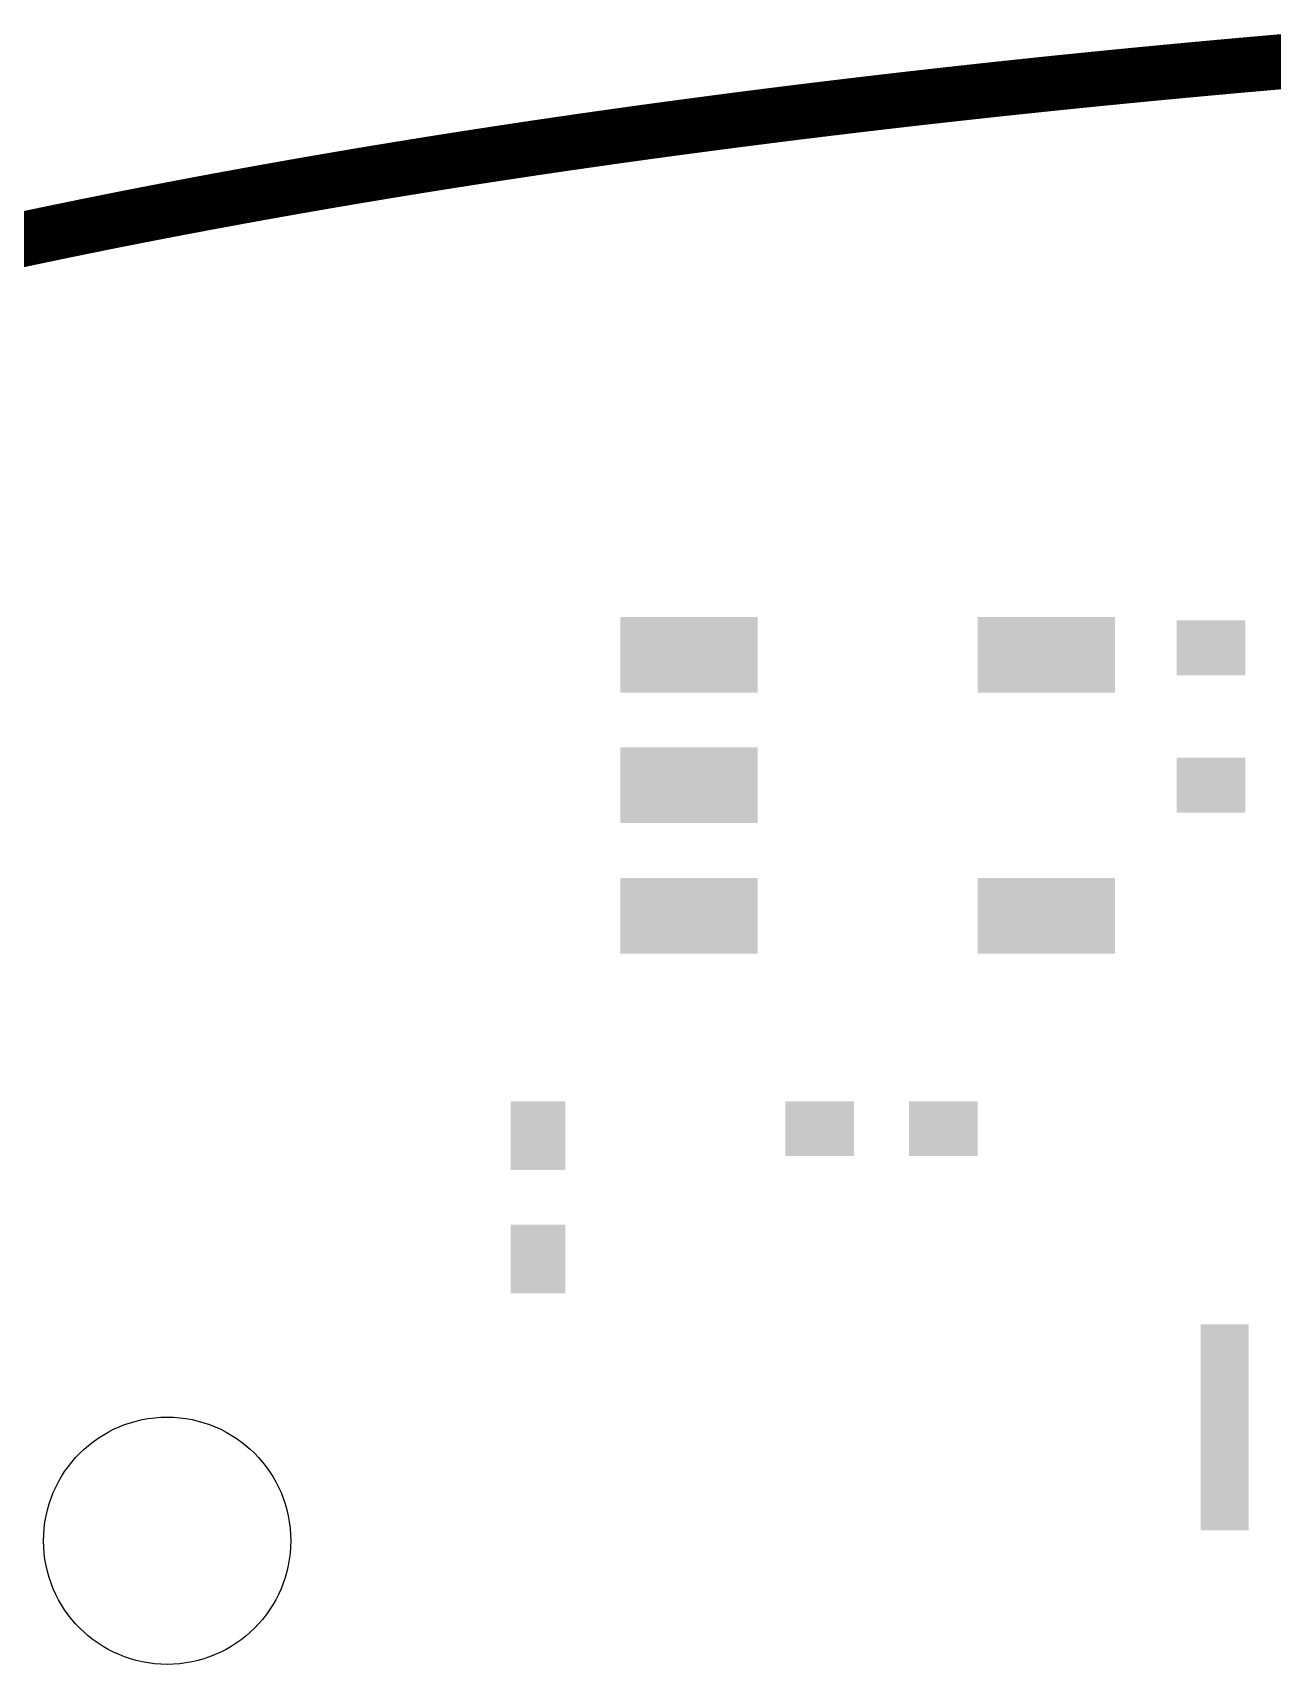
# Model space of a CAD drawing. Extents: x -0.2 to 60.2, y -0.2 to 22.2.
# Drawn here: x 9.02 to 18.05, y 10.1 to 21.98 of the extents above; entities that cross this region are included whole.
import ezdxf

# ---------------------------------------------------------------- set-up
doc = ezdxf.new("R2010")
doc.units = 0
doc.layers.add('20', color=7, linetype='CONTINUOUS')
doc.layers.add('31', color=253, linetype='CONTINUOUS')

# ---------------------------------------------------------------- blocks, each defined once
blk = doc.blocks.new('RECT')
blk.add_solid([(-0.5, -0.5), (0.5, -0.5), (-0.5, 0.5), (0.5, 0.5)])

msp = doc.modelspace()

# ---------------------------------------------------------------- linework, layer by layer
at = {"layer": '20', "const_width": 0.4}
for points in [[(18.248, 21.7791), (18.0325, 21.7606)], [(16.9552, 21.6609), (16.74, 21.6396)], [(17.1707, 21.6818), (16.9552, 21.6609)], [(17.3861, 21.7021), (17.1707, 21.6818)], [(17.6015, 21.722), (17.3861, 21.7021)], [(17.817, 21.7416), (17.6015, 21.722)], [(18.0325, 21.7606), (17.817, 21.7416)], [(15.8791, 21.5495), (15.664, 21.5258)], [(16.0942, 21.5728), (15.8791, 21.5495)], [(16.3094, 21.5955), (16.0942, 21.5728)], [(16.5247, 21.6179), (16.3094, 21.5955)], [(16.74, 21.6396), (16.5247, 21.6179)], [(14.8039, 21.4257), (14.589, 21.3994)], [(15.0188, 21.4515), (14.8039, 21.4257)], [(15.2338, 21.4768), (15.0188, 21.4515)], [(15.4489, 21.5016), (15.2338, 21.4768)], [(15.664, 21.5258), (15.4489, 21.5016)], [(13.9446, 21.3171), (13.7298, 21.2886)], [(14.1593, 21.3451), (13.9446, 21.3171)], [(14.3741, 21.3725), (14.1593, 21.3451)], [(14.589, 21.3994), (14.3741, 21.3725)], [(13.086, 21.1994), (12.8714, 21.1685)], [(13.3005, 21.2298), (13.086, 21.1994)], [(13.5152, 21.2595), (13.3005, 21.2298)], [(13.7298, 21.2886), (13.5152, 21.2595)], [(12.2282, 21.0718), (12.0139, 21.0382)], [(12.4426, 21.1046), (12.2282, 21.0718)], [(12.657, 21.1369), (12.4426, 21.1046)], [(12.8714, 21.1685), (12.657, 21.1369)], [(11.5854, 20.9689), (11.3714, 20.9333)], [(11.7996, 21.0039), (11.5854, 20.9689)], [(12.0139, 21.0382), (11.7996, 21.0039)], [(10.9433, 20.8597), (10.7294, 20.8218)], [(11.1573, 20.8969), (10.9433, 20.8597)], [(11.3714, 20.9333), (11.1573, 20.8969)], [(10.3017, 20.7436), (10.088, 20.7034)], [(10.5155, 20.7831), (10.3017, 20.7436)], [(10.7294, 20.8218), (10.5155, 20.7831)], [(9.6607, 20.6204), (9.4472, 20.5776)], [(9.8742, 20.6623), (9.6607, 20.6204)], [(10.088, 20.7034), (9.8742, 20.6623)], [(9.0207, 20.4894), (8.8077, 20.444)], [(9.2339, 20.534), (9.0207, 20.4894)], [(9.4472, 20.5776), (9.2339, 20.534)]]:
    msp.add_lwpolyline(points, dxfattribs=at)
at = {"layer": '20', "const_width": 0.2}
for points in [[(16.9456, 21.7605, 1), (16.9649, 21.5614)], [(16.9651, 21.5614, 1), (16.9454, 21.7605)], [(17.1612, 21.7813, 1), (17.1801, 21.5822)], [(17.1803, 21.5822, 1), (17.161, 21.7813)], [(17.3769, 21.8017, 1), (17.3952, 21.6026)], [(17.3955, 21.6026, 1), (17.3766, 21.8017)], [(17.5925, 21.8216, 1), (17.6105, 21.6225)], [(17.6107, 21.6225, 1), (17.5923, 21.8216)], [(17.8082, 21.8412, 1), (17.8257, 21.6419)], [(17.826, 21.642, 1), (17.8079, 21.8411)], [(18.0239, 21.8602, 1), (18.0411, 21.6609)], [(18.0413, 21.6609, 1), (18.0237, 21.8602)], [(15.8683, 21.649, 1), (15.8898, 21.4501)], [(15.89, 21.4502, 1), (15.8681, 21.6489)], [(16.0837, 21.6722, 1), (16.1047, 21.4734)], [(16.1049, 21.4734, 1), (16.0835, 21.6722)], [(16.2991, 21.695, 1), (16.3197, 21.4961)], [(16.3199, 21.4961, 1), (16.2989, 21.695)], [(16.5146, 21.7173, 1), (16.5347, 21.5184)], [(16.535, 21.5184, 1), (16.5143, 21.7173)], [(16.7301, 21.7391, 1), (16.7498, 21.5401)], [(16.75, 21.5401, 1), (16.7299, 21.7391)], [(14.7919, 21.525, 1), (14.8158, 21.3264)], [(14.816, 21.3264, 1), (14.7917, 21.525)], [(15.0071, 21.5508, 1), (15.0305, 21.3522)], [(15.0307, 21.3522, 1), (15.0069, 21.5508)], [(15.2223, 21.5761, 1), (15.2453, 21.3774)], [(15.2455, 21.3774, 1), (15.2221, 21.5761)], [(15.4376, 21.6009, 1), (15.4601, 21.4022)], [(15.4603, 21.4022, 1), (15.4374, 21.6009)], [(15.653, 21.6252, 1), (15.6749, 21.4264)], [(15.6752, 21.4264, 1), (15.6527, 21.6252)], [(13.9316, 21.4163, 1), (13.9575, 21.2179)], [(13.9577, 21.218, 1), (13.9314, 21.4162)], [(14.1466, 21.4443, 1), (14.172, 21.2459)], [(14.1722, 21.2459, 1), (14.1464, 21.4443)], [(14.3617, 21.4717, 1), (14.3865, 21.2733)], [(14.3868, 21.2733, 1), (14.3614, 21.4717)], [(14.5768, 21.4986, 1), (14.6011, 21.3001)], [(14.6014, 21.3001, 1), (14.5765, 21.4986)], [(13.0719, 21.2984, 1), (13.1, 21.1004)], [(13.1002, 21.1004, 1), (13.0717, 21.2984)], [(13.2868, 21.3288, 1), (13.3142, 21.1307)], [(13.3145, 21.1307, 1), (13.2865, 21.3288)], [(13.5017, 21.3585, 1), (13.5286, 21.1604)], [(13.5289, 21.1604, 1), (13.5014, 21.3585)], [(13.7166, 21.3877, 1), (13.743, 21.1895)], [(13.7433, 21.1895, 1), (13.7163, 21.3877)], [(12.213, 21.1706, 1), (12.2434, 20.9729)], [(12.2437, 20.973, 1), (12.2127, 21.1705)], [(12.4277, 21.2035, 1), (12.4574, 21.0058)], [(12.4577, 21.0058, 1), (12.4274, 21.2035)], [(12.6424, 21.2358, 1), (12.6715, 21.038)], [(12.6718, 21.038, 1), (12.6421, 21.2358)], [(12.8571, 21.2675, 1), (12.8857, 21.0695)], [(12.886, 21.0696, 1), (12.8568, 21.2674)], [(11.5693, 21.0676, 1), (11.6016, 20.8703)], [(11.6019, 20.8703, 1), (11.569, 21.0676)], [(11.7838, 21.1026, 1), (11.8155, 20.9052)], [(11.8158, 20.9052, 1), (11.7835, 21.1026)], [(11.9984, 21.137, 1), (12.0294, 20.9394)], [(12.0297, 20.9395, 1), (11.9981, 21.1369)], [(10.9262, 20.9582, 1), (10.9604, 20.7612)], [(10.9608, 20.7612, 1), (10.9258, 20.9582)], [(11.1405, 20.9954, 1), (11.1741, 20.7983)], [(11.1744, 20.7983, 1), (11.1402, 20.9954)], [(11.3549, 21.0319, 1), (11.3878, 20.8346)], [(11.3881, 20.8347, 1), (11.3546, 21.0318)], [(10.2835, 20.8419, 1), (10.3198, 20.6453)], [(10.3202, 20.6453, 1), (10.2831, 20.8419)], [(10.4977, 20.8815, 1), (10.5333, 20.6847)], [(10.5337, 20.6848, 1), (10.4973, 20.8814)], [(10.7119, 20.9202, 1), (10.7468, 20.7233)], [(10.7471, 20.7233, 1), (10.7116, 20.9202)], [(9.6414, 20.7185, 1), (9.68, 20.5222)], [(9.6803, 20.5223, 1), (9.6411, 20.7184)], [(9.8554, 20.7605, 1), (9.8931, 20.564)], [(9.8935, 20.5641, 1), (9.855, 20.7604)], [(10.0694, 20.8016, 1), (10.1065, 20.6051)], [(10.1068, 20.6051, 1), (10.0691, 20.8016)], [(9.0002, 20.5873, 1), (9.0412, 20.3915)], [(9.0416, 20.3916, 1), (8.9998, 20.5872)], [(9.2139, 20.6319, 1), (9.2539, 20.436)], [(9.2544, 20.4361, 1), (9.2134, 20.6318)], [(9.4276, 20.6757, 1), (9.4668, 20.4795)], [(9.4672, 20.4796, 1), (9.4272, 20.6756)]]:
    msp.add_lwpolyline(points, format="xyb", dxfattribs=at)
at = {"layer": '20'}
msp.add_circle((10, 11), 0.9, dxfattribs=at)

# ---------------------------------------------------------------- block references
at = {"layer": '31', "xscale": 0.55, "rotation": 270}
for p in [(13.8, 17.45), (16.4, 17.45), (13.8, 16.5), (13.8, 15.55), (16.4, 15.55)]:
    msp.add_blockref('RECT', p, dxfattribs=at)
at = {"layer": '31'}
for p, xscale, yscale, rotation in [((17.6, 17.5), 0.4, 0.5, 90), ((17.6, 16.5), 0.4, 0.5, 90), ((12.7, 13.95), 0.5, 0.4, 270), ((14.75, 14), 0.5, 0.4, 180), ((15.65, 14), 0.5, 0.4, 180), ((12.7, 13.05), 0.5, 0.4, 270), ((17.7, 11.825), 1.5, 0.35, 90), ((17.7, 11.825), 1.5, 0.35, 90), ((17.7, 11.825), 1.5, 0.35, 90)]:
    msp.add_blockref('RECT', p, dxfattribs=dict(at, xscale=xscale, yscale=yscale, rotation=rotation))

doc.saveas('drawing.dxf')
